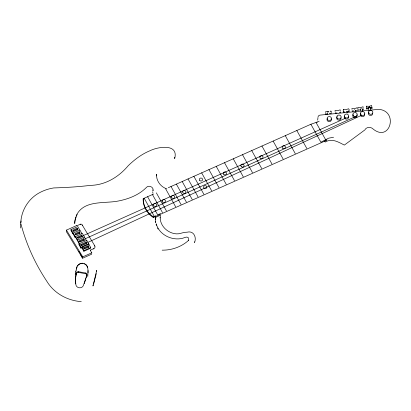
<?xml version="1.0" encoding="UTF-8"?>
<svg xmlns="http://www.w3.org/2000/svg" width="411" height="411" viewBox="0 0 411 411"><rect width="100%" height="100%" fill="white"/><g stroke="black" fill="none" stroke-linecap="round" stroke-linejoin="round"><path stroke-width="0.62" d="M155.625 220.378L155.712 216.962M152.758 191.762L152.851 193.124M194.619 241.858L194.567 242.557C196.843 237.008 193.504 230.386 187.036 232.2C183.265 232.004 179.859 234.249 176.144 233.849C167.847 233.165 160.079 226.127 160.208 217.506M20.771 222.854C21.254 210.941 27.83 199.643 38.089 193.519C42.883 190.689 48.179 188.824 53.677 187.94C65.93 187.56 78.152 186.877 90.374 185.361C105.35 185.181 118.758 176.966 128.175 165.761C134.567 159.545 141.81 154.053 150.118 150.678C157.927 146.722 178.867 143.239 174.69 158.615L174.721 157.238M76.662 225.562L66.454 230.103L66.289 231.475L82.611 258.226L91.679 254.188M70.995 229.6L70.918 230.288L72.906 233.864L72.988 233.181L70.995 229.6L77.802 226.574L79.796 230.15M75.064 237.363L75.146 236.679L73.153 233.099L73.076 233.787L75.064 237.363L75.521 237.162L75.598 236.479L79.585 243.631M77.602 230.042L77.104 229.148L77.211 228.228L72.834 230.181L73.584 231.521L77.956 229.574L77.211 228.228M77.509 240.738L77.592 240.055L84.399 237.024M79.76 233.54L79.261 232.647L79.369 231.732L74.992 233.679L75.742 235.02L80.114 233.073L79.369 231.732M80.237 224.704L80.294 224.247A1.408 1.279 6.7 0 1 82.292 225.089L94.71 245.721L94.653 246.179M80.926 248.146L81.008 247.463L88.786 244L88.709 244.684L88.75 243.985L81.943 247.011L81.866 247.699L83.854 251.275L90.661 248.244L90.744 247.561L86.793 240.425L79.015 243.882L78.938 244.571L80.926 248.146L82.041 247.653M75.639 283.898A33.62 30.491 6.7 0 1 76.318 273.865L76.4 273.181A1.85 1.675 6.7 0 1 78.563 271.712L85.555 273.007A1.721 1.562 6.7 0 1 86.798 275.242L86.716 275.925A1.721 1.562 6.7 0 0 85.473 273.69L85.555 273.007M82.236 225.547L82.292 225.089M82.205 236.916L81.707 236.022L81.815 235.107L77.438 237.055L78.182 238.395L82.56 236.448L81.815 235.107M80.746 245.377L80.854 244.463L86.202 242.079L86.947 243.425L81.599 245.804L80.854 244.463M76.318 273.865A1.85 1.675 6.7 0 1 78.486 272.401L78.563 271.712M84.193 240.492L83.7 239.598L83.803 238.683L79.431 240.63L80.176 241.971L84.553 240.024L83.803 238.683M83.782 247.592L83.674 248.506L88.052 246.554L88.16 245.639L83.782 247.592L84.527 248.932L88.904 246.985L88.16 245.639M66.454 230.103L82.775 256.854L82.611 258.226L80.135 253.777M83.854 251.275L83.936 250.592L81.943 247.011M86.593 243.893L86.094 242.993L86.202 242.079M86.716 241.108L86.793 240.425M90.292 250.592L90.343 250.135L93.842 248.578A2.225 2.019 6.7 0 0 94.71 245.721M87.774 276.552L88.021 270.561M91.787 253.274L90.343 250.135M93.79 249.035L93.842 248.578M96.606 271.265L96.713 270.351L92.978 285.994L93.179 284.9M153.632 194.028L143.239 198.652L143.156 199.34A24.038 21.804 6.7 0 0 153.298 217.547L155.728 216.469L155.605 217.876A21.274 19.296 6.7 0 0 155.476 219.582M156.411 175.893L156.606 174.228C156.016 180.783 160.747 187.01 166.923 188.901M153.298 217.547L153.375 216.864A24.038 21.804 6.7 0 1 143.239 198.652M160.105 217.922L160.429 215.148L155.62 217.383M317.682 120.11L317.975 117.597M75.223 274.944L75.511 273.115M75.485 273.346L75.819 271.527M317.98 116.996L318.607 115.732L319.907 115.131L378.5 109.336C399.179 110.631 389.921 144.061 372.212 128.268C369.838 126.675 366.062 127.215 364.809 129.974L344.341 145.083C338.613 142.16 331.8 137.875 325.245 142.062L324.623 140.937M75.794 271.758L76.174 269.945M96.261 273.664L93.651 283.883M343.149 110.965L343.493 109.465L346.273 109.578L348.631 108.745L349.365 110.102M76.148 270.176L77.001 266.811M76.538 268.604C76.739 264.751 80.89 262.079 84.445 263.646C88.247 265.013 87.975 269.503 88.067 272.791M86.798 275.242L83.366 285.517A3.874 3.514 6.7 0 1 79.02 287.741A3.874 3.514 6.7 0 1 75.84 284.129A33.62 30.491 6.7 0 1 76.4 273.181M86.207 277.656L86.464 276.793M85.945 278.519L84.825 281.951M84.229 283.657L84.527 282.809M76.23 215.724C83.371 200.285 102.719 203.537 116.616 201.323C127.271 199.499 138.343 195.456 146.049 187.796C148.196 184.508 154.156 186.856 153.02 190.786L152.918 189.882M77.474 265.922C78.66 264.057 80.982 263.184 83.13 263.518M317.256 122.026L310.88 124.256L168.269 187.724M87.8 242.418L361.392 115.368M160.619 213.545L157.711 214.896L147.59 196.715M85.231 238.74L356.507 116.174M83.443 235.534L345.815 118.08M80.294 224.247L76.888 225.757L76.754 225.521M319.172 121.214L316.095 122.581L326.098 140.547L156.016 216.243M72.726 231.095L77.104 229.148M72.988 233.181L79.96 230.073L81.953 233.648M74.884 234.594L79.261 232.647M75.146 236.679L82.406 233.448L86.392 240.605M77.33 237.969L81.707 236.022M79.323 241.545L83.7 239.598M81.28 245.136L86.094 242.993M153.375 216.864L155.81 215.78M326.966 139.832L325.425 140.516L326.098 140.547M83.936 250.592L90.744 247.561M82.775 256.854L91.838 252.816M325.882 113.503L326.021 114.489L327.603 113.965M337.005 112.866L335.422 113.385L335.319 112.506M343.74 111.335L343.884 112.321L344.937 111.972M353.866 110.806L352.284 111.33L352.181 110.446M360.411 109.619L358.305 110.318L358.202 109.434M370.147 108.216L372.022 108.334L371.631 105.473L369.278 106.305L366.499 106.192L366.889 109.049L368.472 108.525M333.552 137.233L328.615 138.178L320.883 142.221L310.88 124.256M328.415 111.751L325.635 111.633L325.738 112.516M362.189 109.526L363.437 109.603L363.334 108.72M355.546 110.497L357.416 110.61L357.318 109.732M346.519 111.448L349.016 111.607L348.913 110.723M339.306 112.593L340.555 112.671L340.452 111.787M329.283 113.657L331.158 113.775L331.055 112.891M78.486 272.401L85.473 273.69M84.414 263.872L86.541 265.367L87.671 267.576M188.7 238.221C187.365 235.806 184.19 237.928 182.417 238.329C171.695 240.892 159.18 234.712 156.195 223.774M296.819 130.513L306.822 148.479M285.275 135.651L295.278 153.616M273.12 141.06L283.122 159.026M261.941 146.033L271.943 163.999M251.727 150.58L261.73 168.546M242.49 154.69L252.493 172.656M233.253 158.8L243.255 176.766M224.498 162.699L234.506 180.66M216.237 166.378L226.24 184.339M208.942 169.62L218.945 187.586M201.652 172.867L211.655 190.832M193.869 176.329L203.871 194.295M188.038 178.924L198.04 196.89M182.201 181.523L192.204 199.489M176.365 184.118L186.368 202.084M171.017 186.502L181.02 204.462M165.654 188.849L175.672 206.846M156.355 192.851L166.434 210.956M152.45 194.552L162.545 212.687M144.184 198.23L154.325 216.443M88.052 246.554L88.55 247.453M75.521 237.162L79.22 243.805M79.015 243.882L81.008 247.463M78.897 251.547L79.513 252.662M331.502 112.27L330.768 110.919L330.87 111.797M366.889 109.049L366.787 108.165L369.422 107.292L369.278 106.305L369.422 107.292L371.919 107.451L372.022 108.334M370.398 107.548L370.804 110.369M368.266 107.965L368.59 110.22M362.785 111.222L362.451 108.915A1.094 0.447 -8.2 0 0 362.209 108.735M360.319 109.336L360.57 111.068M355.607 110.246L355.854 111.972M348.872 110.616L349.016 111.607M346.941 111.222L347.192 112.948M327.187 112.958L327.433 114.69M366.499 106.192L366.55 106.629M363.149 107.625L363.052 106.747L360.694 107.579L357.914 107.461L358.017 108.345M357.133 108.638L357.031 107.754L354.678 108.586L351.898 108.468L352.001 109.352M343.781 111.438L343.884 112.321M343.493 109.465L343.545 109.901M340.267 110.698L340.169 109.814L337.811 110.646L335.032 110.528L335.135 111.412M325.923 113.611L326.021 114.489M20.55 227.997A40.252 36.507 6.7 0 1 21.12 220.969M81.28 301.638A42.235 38.31 6.7 0 1 46.659 281.011A215.503 195.472 6.7 0 1 21.007 224.108M162.165 250.16A37.509 34.026 6.7 0 0 169.538 249.559L171.937 249.066A37.509 34.026 6.7 0 0 188.716 240.235L188.592 240.589A2.07 1.88 6.7 0 0 188.366 238.822M75.352 218.878A21.367 19.379 6.7 0 0 74.735 223.553A21.845 19.81 6.7 0 1 75.434 218.914M75.516 218.313A21.367 19.379 6.7 0 1 76.122 216.638M76.364 216.094A21.367 19.379 6.7 0 1 77.196 214.501M75.603 218.349A21.845 19.81 6.7 0 1 76.23 216.689M331.127 118.81A2.189 1.983 6.7 0 1 329.072 121.656A2.189 1.983 6.7 0 1 327.351 118.558M340.971 117.793A2.189 1.983 6.7 0 1 338.726 120.151A2.189 1.983 6.7 0 1 336.758 117.515M336.999 117.053A2.189 1.983 6.7 0 1 337.369 116.662M348.317 116.287A2.189 1.983 6.7 0 1 346.262 119.133A2.189 1.983 6.7 0 1 344.541 116.036M356.866 114.803A2.189 1.983 6.7 0 1 354.811 117.654A2.189 1.983 6.7 0 1 353.085 114.556M364.408 113.816A2.189 1.983 6.7 0 1 362.353 116.662A2.189 1.983 6.7 0 1 360.632 113.564M372.659 113.117A2.189 1.983 6.7 0 1 370.414 115.476A2.189 1.983 6.7 0 1 368.441 112.84M368.688 112.378A2.189 1.983 6.7 0 1 369.057 111.987M360.565 109.521A1.094 0.447 -8.2 0 1 360.406 109.439M360.36 109.1A1.094 0.447 -8.2 0 1 361.469 108.668M354.472 109.326A1.094 0.447 -8.2 0 1 354.755 109.311M327.459 112.023A1.105 0.452 -8.2 0 1 329.006 111.874M370.224 107.908A1.094 0.447 -8.2 0 1 370.034 108.016M368.251 107.846A1.094 0.447 -8.2 0 1 369.001 107.363A1.094 0.447 -8.2 0 1 370.162 107.363M155.635 222.433A21.274 19.296 6.7 0 1 155.517 221.293M158.132 229.05A21.603 19.594 6.7 0 1 157.557 228.018M156.421 225.326A21.603 19.594 6.7 0 1 156.093 224.216M155.728 222.526A21.603 19.594 6.7 0 1 155.528 220.81M153.873 205.921A1.639 1.49 6.7 0 0 156.648 205.438A1.639 1.49 6.7 0 0 154.747 203.481A1.639 1.49 6.7 0 0 153.873 205.921M171.865 197.917A1.639 1.49 6.7 0 0 174.639 197.429A1.639 1.49 6.7 0 0 172.733 195.477A1.639 1.49 6.7 0 0 171.865 197.917M204 188.099A1.639 1.49 6.7 0 0 206.774 187.611A1.639 1.49 6.7 0 0 204.873 185.659A1.639 1.49 6.7 0 0 204 188.099M199.767 180.496A1.639 1.49 6.7 0 0 202.541 180.008A1.639 1.49 6.7 0 0 200.64 178.055A1.639 1.49 6.7 0 0 199.767 180.496M223.738 174.362A1.639 1.49 6.7 0 0 226.512 173.879A1.639 1.49 6.7 0 0 224.606 171.926A1.639 1.49 6.7 0 0 223.738 174.362M260.199 158.137A1.639 1.49 6.7 0 0 262.978 157.649A1.639 1.49 6.7 0 0 261.072 155.697A1.639 1.49 6.7 0 0 260.199 158.137M282.568 148.181A1.639 1.49 6.7 0 0 285.342 147.698A1.639 1.49 6.7 0 0 283.436 145.746A1.639 1.49 6.7 0 0 282.568 148.181M241.242 166.573A1.639 1.49 6.7 0 0 244.016 166.09A1.639 1.49 6.7 0 0 242.11 164.138A1.639 1.49 6.7 0 0 241.242 166.573M162.628 202.027A1.639 1.49 6.7 0 0 165.402 201.544A1.639 1.49 6.7 0 0 163.496 199.587A1.639 1.49 6.7 0 0 162.628 202.027M183.044 192.939A1.639 1.49 6.7 0 0 185.818 192.456A1.639 1.49 6.7 0 0 183.917 190.499A1.639 1.49 6.7 0 0 183.044 192.939M327.695 119.827A2.189 1.983 6.7 0 0 331.4 119.185A2.189 1.983 6.7 0 0 328.862 116.58A2.189 1.983 6.7 0 0 327.695 119.827M337.349 118.322A2.189 1.983 6.7 0 0 341.048 117.68A2.189 1.983 6.7 0 0 338.51 115.075A2.189 1.983 6.7 0 0 337.349 118.322M344.886 117.31A2.189 1.983 6.7 0 0 348.59 116.662A2.189 1.983 6.7 0 0 346.052 114.058A2.189 1.983 6.7 0 0 344.886 117.31M353.434 115.825A2.189 1.983 6.7 0 0 357.133 115.178A2.189 1.983 6.7 0 0 354.595 112.573A2.189 1.983 6.7 0 0 353.434 115.825M360.981 114.839A2.189 1.983 6.7 0 0 364.68 114.191A2.189 1.983 6.7 0 0 362.142 111.587A2.189 1.983 6.7 0 0 360.981 114.839M369.037 113.647A2.189 1.983 6.7 0 0 372.736 112.999A2.189 1.983 6.7 0 0 370.198 110.395A2.189 1.983 6.7 0 0 369.037 113.647"/></g></svg>
